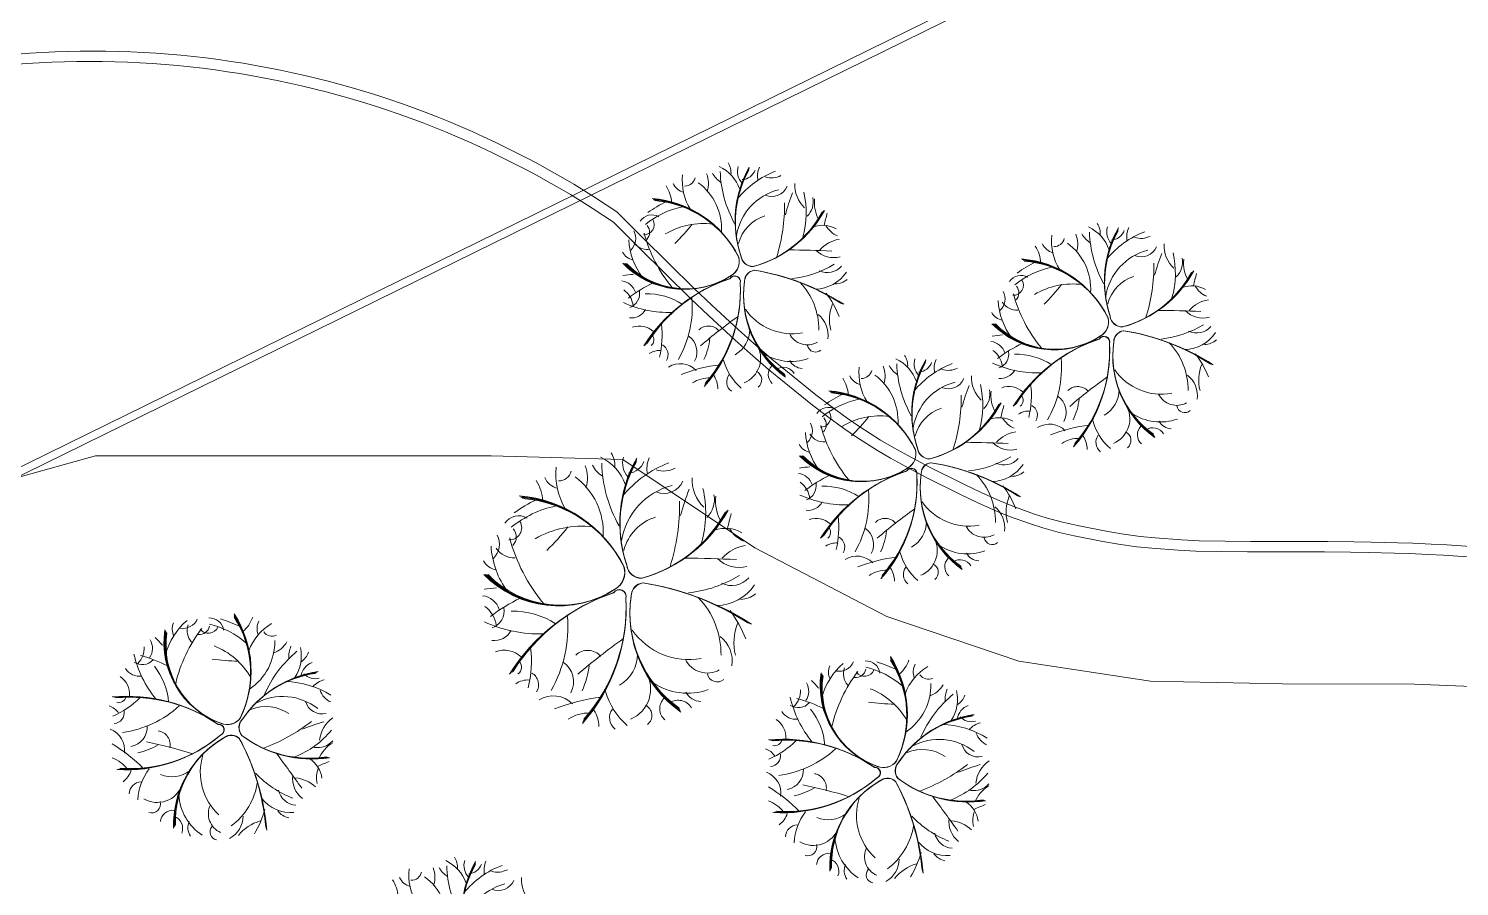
# Model space of a CAD drawing. Header units: metres. Extents: x -1097 to 1588, y -673 to 884.
# Drawn here: x 1085 to 1150, y 623.7 to 662.7 of the extents above; entities that cross this region are included whole.
import ezdxf

# ---------------------------------------------------------------- set-up
doc = ezdxf.new("R2010")
doc.units = ezdxf.units.M
for name, color, linetype, lineweight, plot in [('CRECIDA_Q100', 5, 'Continuous', 0, False), ('TERRENO', 188, 'Continuous', 0, False), ('VEGETACION', 85, 'Continuous', 0, False), ('VISTA LEJOS', 7, 'Continuous', 0, False)]:
    doc.layers.add(name, color=color, linetype=linetype, lineweight=lineweight, plot=plot)

msp = doc.modelspace()

# ---------------------------------------------------------------- linework, layer by layer
at = {"layer": 'CRECIDA_Q100'}
msp.add_lwpolyline([(1082, 641.633), (1088, 643.3), (1094, 643.3), (1100, 643.3), (1106, 643.3), (1112, 643.138), (1118, 639.121), (1124, 635.989), (1130, 633.958), (1136, 633.054), (1142, 632.936), (1148, 632.908), (1154, 632.669), (1160, 632.105), (1166, 631.151), (1172, 629.926), (1178, 629.926), (1184, 629.926), (1190, 629.926), (1196, 630.167), (1202, 631.122), (1208, 632.077), (1214, 633.273)], dxfattribs=at)
at = {"layer": 'TERRENO'}
msp.add_lwpolyline([(1076.309, 659.696, -0.220066), (1111.575, 653.936), (1112.741, 652.77), (1113.912, 651.608), (1115.093, 650.456), (1115.89, 649.698), (1117.099, 648.575), (1117.781, 647.96), (1118.616, 647.24), (1119.327, 646.655), (1120.623, 645.618), (1121.304, 645.09), (1122.053, 644.542), (1122.62, 644.158), (1123.57, 643.554), (1124.165, 643.198), (1125, 642.738), (1125.797, 642.325), (1127.352, 641.547), (1128.149, 641.163), (1128.984, 640.789), (1129.58, 640.549), (1130.53, 640.203), (1131.096, 640.021), (1131.845, 639.819), (1132.527, 639.666), (1133.823, 639.406), (1134.533, 639.282), (1135.369, 639.166), (1136.05, 639.099), (1137.26, 639.013), (1138.057, 638.974), (1139.237, 638.946), (1140.409, 638.936), (1142.741, 638.936), (1143.913, 638.933), (1145.094, 638.923), (1145.89, 638.91), (1147.1, 638.882), (1147.782, 638.859), (1148.617, 638.821), (1149.327, 638.779), (1150.623, 638.693)], format="xyb", dxfattribs=at)
at = {"layer": 'VEGETACION'}
for centre, radius, start, end in [((1117.176, 655.821), 2.478, 173.7036, -148.3047), ((1114.749, 655.7), 1.142, -18.71327, 22.75469), ((1117.061, 656.691), 1.118, -152.03002, -122.6218), ((1115.619, 654.841), 1.798, 19.37992, 65.0277), ((1121.59, 656.41), 5.171, -178.1326, -150.76857), ((1116.056, 656.167), 0.859, -4.3751, 32.8068), ((1122.081, 654.006), 4.98, 150.73311, -161.41674), ((1122.035, 653.984), 4.93, 150.73311, -161.41674), ((1121.989, 653.961), 4.88, 150.73311, -161.41674), ((1121.943, 653.939), 4.83, 150.73311, -161.41674), ((1120.407, 652.397), 4.128, 110.7626, 140.84876), ((1117.978, 656.246), 0.769, 162.63409, -136.29004), ((1117.378, 656.54), 0.669, -85.90734, -20.27661), ((1119.116, 656.035), 0.996, 155.92672, -168.10886), ((1118.752, 656.881), 0.932, -107.81362, -62.31121), ((1112.669, 654.744), 1.544, 3.18972, 33.36372), ((1114.92, 655.977), 0.693, -156.82162, -102.78815), ((1114.811, 656.059), 0.479, -91.56728, -13.25791), ((1113.891, 653.645), 2.589, -3.53939, 53.77897), ((1119.706, 652.914), 2.577, 104.3022, 170.90645), ((1118.768, 655.87), 0.762, -113.01602, -23.05877), ((1121.216, 655.618), 1.399, 176.66021, -133.08715), ((1116.331, 649.987), 5.429, 115.83998, 126.04734), ((1112.925, 650.192), 4.844, 26.48796, 85.26143), ((1112.971, 650.208), 4.795, 26.48796, 85.26143), ((1113.016, 650.224), 4.747, 26.48796, 85.26143), ((1113.062, 650.239), 4.698, 26.48796, 85.26143), ((1111.516, 654.712), 7.836, -17.46106, 0.7999), ((1130.859, 651.084), 11.909, 159.4444, 164.44798), ((1116.099, 654.38), 4.231, -15.51345, 12.5466), ((1119.722, 654.88), 0.937, -45.97043, 10.82679), ((1122.22, 654.815), 1.516, 172.95216, -149.54206), ((1113.31, 653.627), 0.64, 60.48956, 145.85419), ((1115.505, 650.792), 3.928, 101.82288, 129.17644), ((1119, 652.5), 1.809, 107.81898, 165.05072), ((1116.57, 656.859), 5.122, -74.6311, -28.75793), ((1116.561, 656.911), 5.175, -74.6311, -28.75793), ((1116.551, 656.964), 5.228, -74.6311, -28.75793), ((1116.542, 657.016), 5.281, -74.6311, -28.75793), ((1129.871, 651.926), 8.915, 164.22987, 167.915), ((1111.856, 653.199), 0.725, -47.07267, 28.04072), ((1112.963, 653.818), 0.453, -93.33701, 31.2781), ((1112.748, 653.475), 0.464, -44.35928, 41.39243), ((1115.657, 650.496), 3.382, 82.68248, 120.78713), ((1107.785, 659.628), 9.361, -45.38062, -38.1227), ((1121.077, 652.545), 1.25, 60.47929, 109.63062), ((1122.172, 654.312), 1.079, -151.08004, -112.5106), ((1132.417, 652.089), 1.798, 19.37992, 65.0277), ((1138.387, 653.658), 5.171, -178.1326, -150.76857), ((1132.853, 653.415), 0.859, -4.3751, 32.8068), ((1138.879, 651.254), 4.98, 150.73311, -161.41674), ((1138.832, 651.232), 4.93, 150.73311, -161.41674), ((1138.786, 651.209), 4.88, 150.73311, -161.41674), ((1138.74, 651.187), 4.83, 150.73311, -161.41674), ((1137.204, 649.645), 4.128, 110.7626, 140.84876), ((1134.775, 653.494), 0.769, 162.63409, -136.29004), ((1134.175, 653.788), 0.669, -85.90734, -20.27661), ((1135.914, 653.283), 0.996, 155.92672, -168.10886), ((1115.434, 653.318), 3.177, -176.55209, -143.32478), ((1113.114, 653.465), 0.776, -147.62855, -86.12687), ((1119.238, 655.108), 6.494, -165.07502, -140.40397), ((1122.053, 651.697), 1.474, 98.74651, 138.35503), ((1129.466, 651.992), 1.544, 3.18972, 33.36372), ((1131.717, 653.225), 0.693, -156.82162, -102.78815), ((1133.974, 653.069), 2.478, 173.7036, -148.3047), ((1131.609, 653.307), 0.479, -91.56728, -13.25791), ((1130.688, 650.894), 2.589, -3.53939, 53.77897), ((1131.546, 652.948), 1.142, -18.71327, 22.75469), ((1133.859, 653.939), 1.118, -152.03002, -122.6218), ((1135.55, 654.129), 0.932, -107.81362, -62.31121), ((1135.566, 653.118), 0.762, -113.01602, -23.05877), ((1138.013, 652.866), 1.399, 176.66021, -133.08715), ((1112.595, 652.92), 0.707, -150.91313, -100.79183), ((1116.538, 652.152), 0.75, -59.63164, 15.52669), ((1116.548, 652.148), 0.742, -59.63164, 15.52669), ((1116.557, 652.144), 0.735, -59.63164, 15.52669), ((1116.566, 652.14), 0.727, -59.63164, 15.52669), ((1117.92, 652.487), 0.563, -173.07958, -87.77066), ((1117.915, 652.48), 0.557, -173.07958, -87.77066), ((1117.911, 652.472), 0.551, -173.07958, -87.77066), ((1117.906, 652.465), 0.546, -173.07958, -87.77066), ((1119.159, 601.782), 50.894, 87.37064, 89.56824), ((1121.59, 653.46), 1.136, -135.59869, -75.04524), ((1129.723, 647.44), 4.844, 26.48796, 85.26143), ((1129.768, 647.456), 4.795, 26.48796, 85.26143), ((1129.814, 647.472), 4.747, 26.48796, 85.26143), ((1129.859, 647.487), 4.698, 26.48796, 85.26143), ((1136.504, 650.162), 2.577, 104.3022, 170.90645), ((1147.656, 648.332), 11.909, 159.4444, 164.44798), ((1132.896, 651.628), 4.231, -15.51345, 12.5466), ((1136.519, 652.128), 0.937, -45.97043, 10.82679), ((1139.017, 652.063), 1.516, 172.95216, -149.54206), ((1114.795, 654.787), 3.908, -135.89857, -57.11055), ((1112.797, 646.567), 5.002, 93.74707, 99.17852), ((1114.822, 654.757), 3.869, -135.89857, -57.11055), ((1114.849, 654.726), 3.83, -135.89857, -57.11055), ((1114.875, 654.696), 3.791, -135.89857, -57.11055), ((1117.093, 651.245), 0.249, -16.30228, 147.70988), ((1118.039, 651.24), 0.513, 97.65772, 178.47229), ((1118.045, 651.234), 0.518, 97.65772, 178.47229), ((1118.051, 651.229), 0.523, 97.65772, 178.47229), ((1118.057, 651.224), 0.529, 97.65772, 178.47229), ((1116.337, 641.541), 10.337, 57.36511, 80.90644), ((1116.325, 641.435), 10.444, 57.36511, 80.90644), ((1116.314, 641.33), 10.55, 57.36511, 80.90644), ((1116.302, 641.225), 10.657, 57.36511, 80.90644), ((1119.174, 656.03), 4.686, -83.77089, -58.78549), ((1120.72, 652.622), 1.729, -88.75849, -33.48916), ((1121.298, 652.51), 0.864, -115.4216, -41.36819), ((1130.107, 650.875), 0.64, 60.48956, 145.85419), ((1132.302, 648.04), 3.928, 101.82288, 129.17644), ((1133.128, 647.235), 5.429, 115.83998, 126.04734), ((1133.367, 654.107), 5.122, -74.6311, -28.75793), ((1133.358, 654.16), 5.175, -74.6311, -28.75793), ((1133.349, 654.212), 5.228, -74.6311, -28.75793), ((1133.339, 654.265), 5.281, -74.6311, -28.75793), ((1128.313, 651.96), 7.836, -17.46106, 0.7999), ((1146.669, 649.174), 8.915, 164.22987, 167.915), ((1111.845, 650.499), 0.769, 18.89409, 82.66036), ((1111.435, 650.011), 1.034, 8.04425, 54.73826), ((1115.977, 645.686), 6.075, 115.36749, 127.91335), ((1119.16, 644.397), 7.338, 108.22782, 147.74131), ((1119.143, 644.47), 7.265, 108.22782, 147.74131), ((1119.126, 644.544), 7.191, 108.22782, 147.74131), ((1119.109, 644.618), 7.118, 108.22782, 147.74131), ((1110.77, 650.802), 6.568, -41.36733, 3.0982), ((1110.837, 650.812), 6.503, -41.36733, 3.0982), ((1110.904, 650.821), 6.437, -41.36733, 3.0982), ((1110.971, 650.831), 6.371, -41.36733, 3.0982), ((1117.082, 651.229), 0.257, -16.30228, 147.70988), ((1117.086, 651.235), 0.255, -16.30228, 147.70988), ((1117.089, 651.24), 0.252, -16.30228, 147.70988), ((1121.898, 650.632), 4.415, 171.91302, -125.47822), ((1121.944, 650.621), 4.461, 171.91302, -125.47822), ((1121.989, 650.609), 4.506, 171.91302, -125.47822), ((1122.035, 650.597), 4.552, 171.91302, -125.47822), ((1117.831, 649.069), 3.076, -0.73013, 43.8737), ((1121.628, 652.018), 0.893, -88.41127, -50.01718), ((1129.76, 651.066), 0.453, -93.33701, 31.2781), ((1129.545, 650.723), 0.464, -44.35928, 41.39243), ((1132.455, 647.744), 3.382, 82.68248, 120.78713), ((1124.582, 656.876), 9.361, -45.38062, -38.1227), ((1135.797, 649.748), 1.809, 107.81898, 165.05072), ((1137.875, 649.793), 1.25, 60.47929, 109.63062), ((1138.97, 651.56), 1.079, -151.08004, -112.5106), ((1114.084, 654.809), 4.982, -114.52649, -88.3348), ((1112.073, 650.698), 0.683, -69.96954, 9.60955), ((1113.088, 647.719), 2.961, 56.83519, 91.41252), ((1110.303, 650.089), 4.849, -29.57381, 4.63339), ((1117.266, 647.782), 4.936, 22.17273, 36.25265), ((1123.332, 649.498), 1.939, 158.23174, -165.94746), ((1132.232, 650.567), 3.177, -176.55209, -143.32478), ((1128.653, 650.447), 0.725, -47.07267, 28.04072), ((1129.911, 650.714), 0.776, -147.62855, -86.12687), ((1136.035, 652.356), 6.494, -165.07502, -140.40397), ((1138.851, 648.945), 1.474, 98.74651, 138.35503), ((1112.381, 650.305), 0.727, -96.79827, -28.28529), ((1130.919, 630.401), 23.615, 125.39643, 130.68296), ((1119.706, 651.461), 2.603, -145.13952, -79.90939), ((1120.153, 648.804), 1.176, -8.55486, 52.12792), ((1129.392, 650.168), 0.707, -150.91313, -100.79183), ((1133.336, 649.4), 0.75, -59.63164, 15.52669), ((1133.345, 649.396), 0.742, -59.63164, 15.52669), ((1133.354, 649.392), 0.735, -59.63164, 15.52669), ((1133.363, 649.388), 0.727, -59.63164, 15.52669), ((1134.717, 649.735), 0.563, -173.07958, -87.77066), ((1134.712, 649.728), 0.557, -173.07958, -87.77066), ((1134.708, 649.72), 0.551, -173.07958, -87.77066), ((1134.703, 649.713), 0.546, -173.07958, -87.77066), ((1135.957, 599.03), 50.894, 87.37064, 89.56824), ((1138.387, 650.708), 1.136, -135.59869, -75.04524), ((1112.752, 648.263), 0.949, 47.66431, 109.67674), ((1109.846, 648.776), 3.935, -14.40926, 7.68701), ((1115.889, 648.565), 0.645, 40.13622, 133.63443), ((1116.405, 649.078), 1.364, -59.56021, -0.29488), ((1131.592, 652.035), 3.908, -135.89857, -57.11055), ((1131.619, 652.005), 3.869, -135.89857, -57.11055), ((1131.646, 651.975), 3.83, -135.89857, -57.11055), ((1131.673, 651.944), 3.791, -135.89857, -57.11055), ((1134.836, 648.488), 0.513, 97.65772, 178.47229), ((1134.842, 648.483), 0.518, 97.65772, 178.47229), ((1134.848, 648.477), 0.523, 97.65772, 178.47229), ((1134.854, 648.472), 0.529, 97.65772, 178.47229), ((1133.134, 638.789), 10.337, 57.36511, 80.90644), ((1133.123, 638.683), 10.444, 57.36511, 80.90644), ((1133.111, 638.578), 10.55, 57.36511, 80.90644), ((1133.099, 638.473), 10.657, 57.36511, 80.90644), ((1135.971, 653.278), 4.686, -83.77089, -58.78549), ((1137.517, 649.871), 1.729, -88.75849, -33.48916), ((1138.095, 649.758), 0.864, -115.4216, -41.36819), ((1113.086, 648.58), 0.323, -53.97883, 45.24656), ((1113.548, 647.914), 0.504, -32.20893, 60.64064), ((1114.48, 648.032), 0.883, -28.0192, 56.4509), ((1112.851, 649.012), 3.124, -25.03593, -6.74346), ((1117.049, 647.746), 1.211, -67.76377, 32.35032), ((1120.394, 649.275), 0.921, -153.69784, -60.84301), ((1120.764, 648.401), 0.376, -168.86426, -49.80253), ((1128.642, 647.747), 0.769, 18.89409, 82.66036), ((1129.594, 643.815), 5.002, 93.74707, 99.17852), ((1132.774, 642.934), 6.075, 115.36749, 127.91335), ((1135.957, 641.645), 7.338, 108.22782, 147.74131), ((1135.94, 641.719), 7.265, 108.22782, 147.74131), ((1135.923, 641.792), 7.191, 108.22782, 147.74131), ((1135.906, 641.866), 7.118, 108.22782, 147.74131), ((1127.567, 648.05), 6.568, -41.36733, 3.0982), ((1127.634, 648.06), 6.503, -41.36733, 3.0982), ((1127.701, 648.069), 6.437, -41.36733, 3.0982), ((1127.768, 648.079), 6.371, -41.36733, 3.0982), ((1133.879, 648.477), 0.257, -16.30228, 147.70988), ((1133.883, 648.483), 0.255, -16.30228, 147.70988), ((1133.887, 648.488), 0.252, -16.30228, 147.70988), ((1133.891, 648.493), 0.249, -16.30228, 147.70988), ((1138.695, 647.88), 4.415, 171.91302, -125.47822), ((1138.741, 647.869), 4.461, 171.91302, -125.47822), ((1138.787, 647.857), 4.506, 171.91302, -125.47822), ((1138.832, 647.845), 4.552, 171.91302, -125.47822), ((1134.628, 646.317), 3.076, -0.73013, 43.8737), ((1138.426, 649.266), 0.893, -88.41127, -50.01718), ((1113.654, 647.272), 0.824, 85.75241, 124.07988), ((1119.117, 648.378), 2.646, -164.20761, -131.08209), ((1119.649, 649.96), 2.362, -123.83206, -70.74145), ((1120.18, 647.96), 0.676, -151.58373, -92.97242), ((1123.655, 646.086), 1.798, 19.37992, 65.0277), ((1124.091, 647.412), 0.859, -4.3751, 32.8068), ((1130.116, 645.251), 4.98, 150.73311, -161.41674), ((1130.07, 645.229), 4.93, 150.73311, -161.41674), ((1130.024, 645.206), 4.88, 150.73311, -161.41674), ((1126.013, 647.491), 0.769, 162.63409, -136.29004), ((1127.152, 647.28), 0.996, 155.92672, -168.10886), ((1128.232, 647.259), 1.034, 8.04425, 54.73826), ((1128.87, 647.946), 0.683, -69.96954, 9.60955), ((1129.886, 644.967), 2.961, 56.83519, 91.41252), ((1127.1, 647.337), 4.849, -29.57381, 4.63339), ((1134.063, 645.03), 4.936, 22.17273, 36.25265), ((1114.601, 646.487), 1.01, 44.38432, 121.98981), ((1117.216, 640.561), 6.938, 96.61603, 111.70482), ((1115.235, 646.354), 1.079, -0.16462, 33.77667), ((1117.263, 646.674), 0.546, 143.27716, -127.66104), ((1117.887, 646.763), 0.424, -52.56574, 65.23488), ((1119.162, 647.014), 0.557, 135.53373, -131.49231), ((1119.298, 646.758), 0.575, 30.68693, 123.35956), ((1122.955, 647.222), 0.693, -156.82162, -102.78815), ((1125.211, 647.066), 2.478, 173.7036, -148.3047), ((1122.847, 647.304), 0.479, -91.56728, -13.25791), ((1121.926, 644.89), 2.589, -3.53939, 53.77897), ((1122.784, 646.945), 1.142, -18.71327, 22.75469), ((1125.097, 647.936), 1.118, -152.03002, -122.6218), ((1129.625, 647.655), 5.171, -178.1326, -150.76857), ((1129.978, 645.184), 4.83, 150.73311, -161.41674), ((1128.442, 643.642), 4.128, 110.7626, 140.84876), ((1125.413, 647.785), 0.669, -85.90734, -20.27661), ((1126.787, 648.126), 0.932, -107.81362, -62.31121), ((1129.251, 646.863), 1.399, 176.66021, -133.08715), ((1130.882, 652.057), 4.982, -114.52649, -88.3348), ((1129.178, 647.553), 0.727, -96.79827, -28.28529), ((1136.503, 648.709), 2.603, -145.13952, -79.90939), ((1136.951, 646.052), 1.176, -8.55486, 52.12792), ((1140.129, 646.746), 1.939, 158.23174, -165.94746), ((1115.945, 645.421), 1.434, 88.55271, 123.21343), ((1120.704, 645.989), 1.544, 3.18972, 33.36372), ((1127.742, 644.159), 2.577, 104.3022, 170.90645), ((1126.804, 647.115), 0.762, -113.01602, -23.05877), ((1138.894, 642.328), 11.909, 159.4444, 164.44798), ((1124.134, 645.625), 4.231, -15.51345, 12.5466), ((1127.757, 646.125), 0.937, -45.97043, 10.82679), ((1129.549, 645.511), 0.949, 47.66431, 109.67674), ((1126.644, 646.024), 3.935, -14.40926, 7.68701), ((1132.687, 645.813), 0.645, 40.13622, 133.63443), ((1147.716, 627.649), 23.615, 125.39643, 130.68296), ((1133.202, 646.326), 1.364, -59.56021, -0.29488), ((1123.54, 642.037), 3.928, 101.82288, 129.17644), ((1124.366, 641.232), 5.429, 115.83998, 126.04734), ((1120.961, 641.437), 4.844, 26.48796, 85.26143), ((1121.006, 641.453), 4.795, 26.48796, 85.26143), ((1121.051, 641.469), 4.747, 26.48796, 85.26143), ((1121.097, 641.484), 4.698, 26.48796, 85.26143), ((1124.605, 648.104), 5.122, -74.6311, -28.75793), ((1124.596, 648.156), 5.175, -74.6311, -28.75793), ((1124.586, 648.209), 5.228, -74.6311, -28.75793), ((1124.577, 648.261), 5.281, -74.6311, -28.75793), ((1119.551, 645.957), 7.836, -17.46106, 0.7999), ((1130.255, 646.06), 1.516, 172.95216, -149.54206), ((1129.883, 645.828), 0.323, -53.97883, 45.24656), ((1131.277, 645.28), 0.883, -28.0192, 56.4509), ((1129.648, 646.26), 3.124, -25.03593, -6.74346), ((1133.847, 644.994), 1.211, -67.76377, 32.35032), ((1137.191, 646.523), 0.921, -153.69784, -60.84301), ((1121.345, 644.872), 0.64, 60.48956, 145.85419), ((1120.998, 645.063), 0.453, -93.33701, 31.2781), ((1120.783, 644.72), 0.464, -44.35928, 41.39243), ((1123.693, 641.741), 3.382, 82.68248, 120.78713), ((1115.82, 650.873), 9.361, -45.38062, -38.1227), ((1127.035, 643.745), 1.809, 107.81898, 165.05072), ((1129.113, 643.79), 1.25, 60.47929, 109.63062), ((1137.906, 643.171), 8.915, 164.22987, 167.915), ((1130.207, 645.556), 1.079, -151.08004, -112.5106), ((1130.451, 644.52), 0.824, 85.75241, 124.07988), ((1130.346, 645.162), 0.504, -32.20893, 60.64064), ((1136.446, 647.208), 2.362, -123.83206, -70.74145), ((1137.561, 645.649), 0.376, -168.86426, -49.80253), ((1123.469, 644.563), 3.177, -176.55209, -143.32478), ((1119.891, 644.444), 0.725, -47.07267, 28.04072), ((1127.273, 646.353), 6.494, -165.07502, -140.40397), ((1130.088, 642.942), 1.474, 98.74651, 138.35503), ((1131.398, 643.736), 1.01, 44.38432, 121.98981), ((1134.013, 637.81), 6.938, 96.61603, 111.70482), ((1135.914, 645.626), 2.646, -164.20761, -131.08209), ((1134.685, 644.011), 0.424, -52.56574, 65.23488), ((1135.959, 644.262), 0.557, 135.53373, -131.49231), ((1136.095, 644.006), 0.575, 30.68693, 123.35956), ((1136.977, 645.208), 0.676, -151.58373, -92.97242), ((1120.63, 644.165), 0.707, -150.91313, -100.79183), ((1121.149, 644.71), 0.776, -147.62855, -86.12687), ((1127.194, 593.027), 50.894, 87.37064, 89.56824), ((1129.625, 644.705), 1.136, -135.59869, -75.04524), ((1132.742, 642.669), 1.434, 88.55271, 123.21343), ((1132.032, 643.603), 1.079, -0.16462, 33.77667), ((1134.06, 643.922), 0.546, 143.27716, -127.66104), ((1110.06, 641.27), 2.176, 19.37992, 65.0277), ((1110.589, 642.875), 1.04, -4.3751, 32.8068), ((1117.881, 640.259), 6.027, 150.73311, -161.41674), ((1117.825, 640.232), 5.967, 150.73311, -161.41674), ((1117.769, 640.205), 5.906, 150.73311, -161.41674), ((1117.713, 640.178), 5.846, 150.73311, -161.41674), ((1112.914, 642.97), 0.93, 162.63409, -136.29004), ((1112.189, 643.326), 0.81, -85.90734, -20.27661), ((1114.292, 642.715), 1.206, 155.92672, -168.10886), ((1122.83, 646.032), 3.908, -135.89857, -57.11055), ((1122.857, 646.002), 3.869, -135.89857, -57.11055), ((1122.884, 645.971), 3.83, -135.89857, -57.11055), ((1122.91, 645.941), 3.791, -135.89857, -57.11055), ((1124.574, 643.397), 0.75, -59.63164, 15.52669), ((1124.583, 643.393), 0.742, -59.63164, 15.52669), ((1124.592, 643.389), 0.735, -59.63164, 15.52669), ((1124.601, 643.385), 0.727, -59.63164, 15.52669), ((1125.955, 643.732), 0.563, -173.07958, -87.77066), ((1125.95, 643.725), 0.557, -173.07958, -87.77066), ((1125.946, 643.717), 0.551, -173.07958, -87.77066), ((1125.941, 643.71), 0.546, -173.07958, -87.77066), ((1127.209, 647.274), 4.686, -83.77089, -58.78549), ((1129.333, 643.755), 0.864, -115.4216, -41.36819), ((1111.944, 642.455), 3, 173.7036, -148.3047), ((1109.082, 642.744), 0.58, -91.56728, -13.25791), ((1109.006, 642.309), 1.382, -18.71327, 22.75469), ((1111.805, 643.509), 1.353, -152.03002, -122.6218), ((1117.286, 643.169), 6.258, -178.1326, -150.76857), ((1115.854, 638.312), 4.996, 110.7626, 140.84876), ((1113.852, 643.739), 1.128, -107.81362, -62.31121), ((1119.88, 641.744), 0.769, 18.89409, 82.66036), ((1120.832, 637.812), 5.002, 93.74707, 99.17852), ((1124.012, 636.931), 6.075, 115.36749, 127.91335), ((1127.195, 635.642), 7.338, 108.22782, 147.74131), ((1127.178, 635.715), 7.265, 108.22782, 147.74131), ((1127.161, 635.789), 7.191, 108.22782, 147.74131), ((1127.144, 635.863), 7.118, 108.22782, 147.74131), ((1118.805, 642.047), 6.568, -41.36733, 3.0982), ((1118.872, 642.057), 6.503, -41.36733, 3.0982), ((1118.939, 642.066), 6.437, -41.36733, 3.0982), ((1119.006, 642.076), 6.371, -41.36733, 3.0982), ((1125.117, 642.474), 0.257, -16.30228, 147.70988), ((1125.121, 642.48), 0.255, -16.30228, 147.70988), ((1125.125, 642.485), 0.252, -16.30228, 147.70988), ((1125.128, 642.49), 0.249, -16.30228, 147.70988), ((1129.933, 641.877), 4.415, 171.91302, -125.47822), ((1129.979, 641.866), 4.461, 171.91302, -125.47822), ((1130.024, 641.854), 4.506, 171.91302, -125.47822), ((1130.07, 641.842), 4.552, 171.91302, -125.47822), ((1126.074, 642.485), 0.513, 97.65772, 178.47229), ((1126.08, 642.479), 0.518, 97.65772, 178.47229), ((1126.086, 642.474), 0.523, 97.65772, 178.47229), ((1126.092, 642.468), 0.529, 97.65772, 178.47229), ((1124.372, 632.786), 10.337, 57.36511, 80.90644), ((1124.361, 632.68), 10.444, 57.36511, 80.90644), ((1124.349, 632.575), 10.55, 57.36511, 80.90644), ((1124.337, 632.469), 10.657, 57.36511, 80.90644), ((1125.866, 640.313), 3.076, -0.73013, 43.8737), ((1128.755, 643.867), 1.729, -88.75849, -33.48916), ((1129.663, 643.263), 0.893, -88.41127, -50.01718), ((1106.489, 641.152), 1.869, 3.18972, 33.36372), ((1109.214, 642.645), 0.839, -156.82162, -102.78815), ((1107.968, 639.823), 3.133, -3.53939, 53.77897), ((1115.007, 638.937), 3.119, 104.3022, 170.90645), ((1113.871, 642.515), 0.922, -113.01602, -23.05877), ((1128.504, 636.722), 14.413, 159.4444, 164.44798), ((1116.833, 642.21), 1.693, 176.66021, -133.08715), ((1110.641, 640.712), 5.12, -15.51345, 12.5466), ((1119.47, 641.256), 1.034, 8.04425, 54.73826), ((1120.108, 641.943), 0.683, -69.96954, 9.60955), ((1121.124, 638.964), 2.961, 56.83519, 91.41252), ((1125.301, 639.027), 4.936, 22.17273, 36.25265), ((1110.921, 635.395), 6.571, 115.83998, 126.04734), ((1106.8, 635.644), 5.862, 26.48796, 85.26143), ((1106.855, 635.663), 5.803, 26.48796, 85.26143), ((1106.91, 635.682), 5.745, 26.48796, 85.26143), ((1106.965, 635.701), 5.686, 26.48796, 85.26143), ((1105.094, 641.114), 9.484, -17.46106, 0.7999), ((1115.025, 641.317), 1.134, -45.97043, 10.82679), ((1118.048, 641.238), 1.835, 172.95216, -149.54206), ((1122.12, 646.054), 4.982, -114.52649, -88.3348), ((1120.416, 641.55), 0.727, -96.79827, -28.28529), ((1118.338, 641.334), 4.849, -29.57381, 4.63339), ((1127.741, 642.706), 2.603, -145.13952, -79.90939), ((1131.367, 640.743), 1.939, 158.23174, -165.94746), ((1107.265, 639.8), 0.775, 60.48956, 145.85419), ((1109.921, 636.369), 4.754, 101.82288, 129.17644), ((1114.151, 638.437), 2.189, 107.81898, 165.05072), ((1111.21, 643.712), 6.199, -74.6311, -28.75793), ((1111.199, 643.776), 6.263, -74.6311, -28.75793), ((1111.188, 643.839), 6.327, -74.6311, -28.75793), ((1111.177, 643.903), 6.391, -74.6311, -28.75793), ((1127.309, 637.742), 10.79, 164.22987, 167.915), ((1120.787, 639.508), 0.949, 47.66431, 109.67674), ((1117.882, 640.021), 3.935, -14.40926, 7.68701), ((1123.924, 639.81), 0.645, 40.13622, 133.63443), ((1138.954, 621.646), 23.615, 125.39643, 130.68296), ((1128.189, 640.049), 1.176, -8.55486, 52.12792), ((1106.845, 640.032), 0.548, -93.33701, 31.2781), ((1106.585, 639.617), 0.561, -44.35928, 41.39243), ((1110.106, 636.011), 4.093, 82.68248, 120.78713), ((1100.578, 647.063), 11.329, -45.38062, -38.1227), ((1116.666, 638.491), 1.513, 60.47929, 109.63062), ((1117.991, 640.629), 1.306, -151.08004, -112.5106), ((1121.121, 639.825), 0.323, -53.97883, 45.24656), ((1122.515, 639.277), 0.883, -28.0192, 56.4509), ((1120.886, 640.257), 3.124, -25.03593, -6.74346), ((1124.44, 640.323), 1.364, -59.56021, -0.29488), ((1128.429, 640.52), 0.921, -153.69784, -60.84301), ((1109.836, 639.427), 3.845, -176.55209, -143.32478), ((1105.506, 639.283), 0.878, -47.07267, 28.04072), ((1114.439, 641.593), 7.859, -165.07502, -140.40397), ((1117.847, 637.465), 1.784, 98.74651, 138.35503), ((1121.689, 638.517), 0.824, 85.75241, 124.07988), ((1121.584, 639.159), 0.504, -32.20893, 60.64064), ((1125.084, 638.991), 1.211, -67.76377, 32.35032), ((1127.684, 641.205), 2.362, -123.83206, -70.74145), ((1128.799, 639.646), 0.376, -168.86426, -49.80253), ((1106.399, 638.945), 0.855, -150.91313, -100.79183), ((1107.028, 639.605), 0.939, -147.62855, -86.12687), ((1114.344, 577.055), 61.595, 87.37064, 89.56824), ((1117.286, 639.598), 1.374, -135.59869, -75.04524), ((1122.636, 637.732), 1.01, 44.38432, 121.98981), ((1125.251, 631.806), 6.938, 96.61603, 111.70482), ((1127.152, 639.623), 2.646, -164.20761, -131.08209), ((1127.197, 638.259), 0.557, 135.53373, -131.49231), ((1127.333, 638.003), 0.575, 30.68693, 123.35956), ((1128.215, 639.205), 0.676, -151.58373, -92.97242), ((1109.063, 641.204), 4.73, -135.89857, -57.11055), ((1109.095, 641.168), 4.683, -135.89857, -57.11055), ((1109.127, 641.131), 4.635, -135.89857, -57.11055), ((1109.16, 641.095), 4.588, -135.89857, -57.11055), ((1111.172, 638.015), 0.907, -59.63164, 15.52669), ((1111.184, 638.01), 0.898, -59.63164, 15.52669), ((1111.195, 638.006), 0.889, -59.63164, 15.52669), ((1111.206, 638.001), 0.88, -59.63164, 15.52669), ((1112.844, 638.421), 0.681, -173.07958, -87.77066), ((1112.839, 638.412), 0.674, -173.07958, -87.77066), ((1112.833, 638.403), 0.667, -173.07958, -87.77066), ((1112.828, 638.394), 0.66, -173.07958, -87.77066), ((1114.362, 642.708), 5.671, -83.77089, -58.78549), ((1123.98, 636.666), 1.434, 88.55271, 123.21343), ((1123.27, 637.599), 1.079, -0.16462, 33.77667), ((1125.298, 637.918), 0.546, 143.27716, -127.66104), ((1125.922, 638.008), 0.424, -52.56574, 65.23488), ((1106.644, 631.256), 6.054, 93.74707, 99.17852), ((1111.83, 636.899), 0.311, -16.30228, 147.70988), ((1111.835, 636.905), 0.308, -16.30228, 147.70988), ((1111.839, 636.912), 0.305, -16.30228, 147.70988), ((1111.844, 636.918), 0.302, -16.30228, 147.70988), ((1112.989, 636.911), 0.621, 97.65772, 178.47229), ((1112.996, 636.905), 0.627, 97.65772, 178.47229), ((1113.003, 636.898), 0.634, 97.65772, 178.47229), ((1113.01, 636.892), 0.64, 97.65772, 178.47229), ((1110.929, 625.173), 12.511, 57.36511, 80.90644), ((1110.915, 625.046), 12.64, 57.36511, 80.90644), ((1110.901, 624.918), 12.769, 57.36511, 80.90644), ((1110.886, 624.79), 12.898, 57.36511, 80.90644), ((1116.233, 638.585), 2.092, -88.75849, -33.48916), ((1116.933, 638.449), 1.045, -115.4216, -41.36819), ((1105.492, 636.015), 0.931, 18.89409, 82.66036), ((1110.493, 630.19), 7.353, 115.36749, 127.91335), ((1114.345, 628.63), 8.881, 108.22782, 147.74131), ((1114.324, 628.719), 8.792, 108.22782, 147.74131), ((1114.304, 628.808), 8.703, 108.22782, 147.74131), ((1114.283, 628.897), 8.615, 108.22782, 147.74131), ((1104.191, 636.382), 7.95, -41.36733, 3.0982), ((1104.272, 636.393), 7.87, -41.36733, 3.0982), ((1104.353, 636.405), 7.791, -41.36733, 3.0982), ((1104.434, 636.417), 7.711, -41.36733, 3.0982), ((1117.659, 636.176), 5.344, 171.91302, -125.47822), ((1117.714, 636.162), 5.399, 171.91302, -125.47822), ((1117.769, 636.148), 5.454, 171.91302, -125.47822), ((1117.825, 636.134), 5.509, 171.91302, -125.47822), ((1112.737, 634.284), 3.722, -0.73013, 43.8737), ((1117.332, 637.854), 1.081, -88.41127, -50.01718), ((1091.977, 636.18), 0.725, -99.58321, -24.46981), ((1093.2, 635.287), 0.64, 7.97902, 93.34365), ((1092.151, 630.674), 5.429, 63.32945, 73.5368), ((1090.362, 633.422), 4.698, -26.02258, 32.7509), ((1090.281, 633.475), 4.795, -26.02258, 32.7509), ((1090.322, 633.448), 4.747, -26.02258, 32.7509), ((1090.241, 633.501), 4.844, -26.02258, 32.7509), ((1093.697, 636.475), 1.544, -49.32082, -19.14681), ((1104.995, 635.424), 1.251, 8.04425, 54.73826), ((1105.768, 636.256), 0.827, -69.96954, 9.60955), ((1106.997, 632.651), 3.584, 56.83519, 91.41252), ((1103.626, 635.519), 5.869, -29.57381, 4.63339), ((1112.053, 632.727), 5.974, 22.17273, 36.25265), ((1095.025, 634.814), 3.908, 171.59089, -109.62109), ((1095.017, 634.775), 3.869, 171.59089, -109.62109), ((1095.01, 634.735), 3.83, 171.59089, -109.62109), ((1094.249, 633.413), 3.177, 130.93738, 164.16468), ((1095.002, 634.695), 3.791, 171.59089, -109.62109), ((1092.204, 635.424), 0.707, 156.57633, -153.30237), ((1097.984, 631.485), 6.494, 142.41444, 167.08549), ((1092.953, 635.344), 0.776, 159.86091, -138.63741), ((1092.738, 635.64), 0.464, -96.86982, -11.11811), ((1093.142, 635.678), 0.453, -145.84754, -21.23243), ((1092.287, 631.82), 3.928, 49.31234, 76.6659), ((1097.294, 633.554), 2.478, 121.19306, 159.18477), ((1096.045, 635.44), 0.693, 150.66785, -155.29869), ((1096.045, 635.576), 0.479, -144.07782, -65.76845), ((1108.203, 641.231), 6.03, -114.52649, -88.3348), ((1106.141, 635.78), 0.88, -96.79827, -28.28529), ((1115.006, 637.179), 3.15, -145.13952, -79.90939), ((1119.394, 634.804), 2.347, 158.23174, -165.94746), ((1089.19, 634.574), 1.034, -44.46628, 2.22772), ((1089.827, 634.546), 0.769, -33.61644, 30.14982), ((1087.287, 631.397), 5.002, 41.23654, 46.66799), ((1092.145, 631.518), 3.382, 30.17194, 68.27659), ((1093.569, 634.837), 2.589, -56.04993, 1.26843), ((1095.721, 635.407), 1.142, -71.22381, -29.75584), ((1097.915, 634.175), 1.118, 155.45944, -175.13234), ((1095.57, 634.193), 1.798, -33.13061, 12.51716), ((1128.576, 611.691), 28.581, 125.39643, 130.68296), ((1115.547, 633.963), 1.423, -8.55486, 52.12792), ((1094.61, 635.392), 4.982, -167.03702, -140.84534), ((1090.124, 634.485), 0.683, -122.48007, -42.90099), ((1088.523, 628.337), 6.075, 62.85695, 75.40281), ((1094.6, 643.323), 9.361, -97.89116, -90.63324), ((1100.449, 630.411), 5.171, 129.35687, 156.72089), ((1096.888, 634.654), 0.859, -56.88564, -19.70373), ((1106.59, 633.308), 1.149, 47.66431, 109.67674), ((1106.994, 633.693), 0.39, -53.97883, 45.24656), ((1103.073, 633.93), 4.762, -14.40926, 7.68701), ((1110.387, 633.674), 0.78, 40.13622, 133.63443), ((1111.011, 634.295), 1.651, -59.56021, -0.29488), ((1115.838, 634.533), 1.115, -153.69784, -60.84301), ((1121.827, 634.224), 0.725, -99.58321, -24.46981), ((1123.051, 633.331), 0.64, 7.97902, 93.34365), ((1122.002, 628.719), 5.429, 63.32945, 73.5368), ((1120.172, 631.493), 4.747, -26.02258, 32.7509), ((1120.212, 631.467), 4.698, -26.02258, 32.7509), ((1120.092, 631.546), 4.844, -26.02258, 32.7509), ((1120.132, 631.52), 4.795, -26.02258, 32.7509), ((1123.547, 634.52), 1.544, -49.32082, -19.14681), ((1089.999, 634.002), 0.727, -149.3088, -80.79583), ((1088.378, 631.867), 2.961, 4.32466, 38.90198), ((1098.702, 628.627), 4.83, 98.22258, 146.07272), ((1098.748, 628.604), 4.88, 98.22258, 146.07272), ((1098.794, 628.581), 4.93, 98.22258, 146.07272), ((1098.84, 628.558), 4.98, 98.22258, 146.07272), ((1098.12, 633.177), 0.769, 110.12355, 171.19942), ((1097.988, 633.832), 0.669, -138.41787, -72.78714), ((1107.554, 632.887), 0.61, -32.20893, 60.64064), ((1108.681, 633.029), 1.069, -28.0192, 56.4509), ((1106.71, 634.215), 3.781, -25.03593, -6.74346), ((1111.791, 632.683), 1.466, -67.76377, 32.35032), ((1116.286, 633.476), 0.456, -168.86426, -49.80253), ((1124.876, 632.859), 3.908, 171.59089, -109.62109), ((1124.868, 632.819), 3.869, 171.59089, -109.62109), ((1124.86, 632.78), 3.83, 171.59089, -109.62109), ((1124.099, 631.458), 3.177, 130.93738, 164.16468), ((1124.852, 632.74), 3.791, 171.59089, -109.62109), ((1122.055, 633.469), 0.707, 156.57633, -153.30237), ((1127.834, 629.529), 6.494, 142.41444, 167.08549), ((1122.804, 633.389), 0.776, 159.86091, -138.63741), ((1122.589, 633.685), 0.464, -96.86982, -11.11811), ((1122.992, 633.723), 0.453, -145.84754, -21.23243), ((1122.137, 629.864), 3.928, 49.31234, 76.6659), ((1127.145, 631.599), 2.478, 121.19306, 159.18477), ((1125.896, 633.484), 0.693, 150.66785, -155.29869), ((1125.895, 633.62), 0.479, -144.07782, -65.76845), ((1088.605, 632.465), 0.949, -4.84623, 57.1662), ((1096.544, 628.907), 4.128, 58.25206, 88.33822), ((1098.645, 632.145), 0.996, 103.41619, 139.38061), ((1099.095, 632.949), 0.932, -160.32416, -114.82174), ((1107.681, 632.109), 0.997, 85.75241, 124.07988), ((1114.937, 635.363), 2.858, -123.83206, -70.74145), ((1119.041, 632.619), 1.034, -44.46628, 2.22772), ((1119.678, 632.59), 0.769, -33.61644, 30.14982), ((1117.137, 629.442), 5.002, 41.23654, 46.66799), ((1121.996, 629.563), 3.382, 30.17194, 68.27659), ((1123.419, 632.882), 2.589, -56.04993, 1.26843), ((1125.571, 633.451), 1.142, -71.22381, -29.75584), ((1127.766, 632.219), 1.118, 155.45944, -175.13234), ((1125.42, 632.238), 1.798, -33.13061, 12.51716), ((1089.437, 625.028), 7.338, 55.71729, 95.23077), ((1087.244, 635.083), 3.935, -66.9198, -44.82353), ((1089.485, 625.086), 7.265, 55.71729, 95.23077), ((1089.533, 625.144), 7.191, 55.71729, 95.23077), ((1089.582, 625.202), 7.118, 55.71729, 95.23077), ((1089.06, 632.393), 0.323, -106.48937, -7.26397), ((1096.528, 629.777), 2.577, 51.79167, 118.39591), ((1098.303, 632.321), 0.762, -165.52655, -75.56931), ((1108.828, 631.16), 1.222, 44.38432, 121.98981), ((1111.993, 623.988), 8.396, 96.61603, 111.70482), ((1114.293, 633.448), 3.202, -164.20761, -131.08209), ((1114.347, 631.797), 0.675, 135.53373, -131.49231), ((1114.512, 631.488), 0.696, 30.68693, 123.35956), ((1115.579, 632.942), 0.818, -151.58373, -92.97242), ((1124.461, 633.436), 4.982, -167.03702, -140.84534), ((1119.974, 632.53), 0.683, -122.48007, -42.90099), ((1118.374, 626.382), 6.075, 62.85695, 75.40281), ((1124.45, 641.368), 9.361, -97.89116, -90.63324), ((1130.299, 628.455), 5.171, 129.35687, 156.72089), ((1126.738, 632.698), 0.859, -56.88564, -19.70373), ((1088.367, 631.146), 0.824, 33.24187, 71.56934), ((1088.813, 631.621), 0.504, -84.71947, 8.1301), ((1088.564, 635.52), 4.849, -82.08435, -47.87715), ((1093.995, 631.827), 0.75, -112.14217, -36.98385), ((1093.998, 631.818), 0.742, -112.14217, -36.98385), ((1094, 631.808), 0.735, -112.14217, -36.98385), ((1094.003, 631.798), 0.727, -112.14217, -36.98385), ((1095.076, 630.933), 0.546, 134.40988, -140.2812), ((1095.085, 630.934), 0.551, 134.40988, -140.2812), ((1095.093, 630.934), 0.557, 134.40988, -140.2812), ((1095.102, 630.935), 0.563, 134.40988, -140.2812), ((1095.769, 630.086), 1.809, 55.30844, 112.54018), ((1099.592, 630.225), 1.399, 124.14967, 174.40232), ((1110.454, 629.869), 1.735, 88.55271, 123.21343), ((1109.595, 630.999), 1.306, -0.16462, 33.77667), ((1112.049, 631.385), 0.66, 143.27716, -127.66104), ((1112.805, 631.494), 0.513, -52.56574, 65.23488), ((1119.85, 632.046), 0.727, -149.3088, -80.79583), ((1118.229, 629.912), 2.961, 4.32466, 38.90198), ((1128.553, 626.671), 4.83, 98.22258, 146.07272), ((1128.599, 626.648), 4.88, 98.22258, 146.07272), ((1128.645, 626.625), 4.93, 98.22258, 146.07272), ((1128.69, 626.602), 4.98, 98.22258, 146.07272), ((1127.97, 631.222), 0.769, 110.12355, 171.19942), ((1127.839, 631.876), 0.669, -138.41787, -72.78714), ((1088.322, 629.917), 1.01, -8.12622, 69.47927), ((1089.473, 630.953), 0.883, -80.52974, 3.94037), ((1090.754, 630.159), 0.645, -12.37432, 81.12389), ((1093.594, 630.835), 0.257, -68.81282, 95.19934), ((1093.6, 630.835), 0.255, -68.81282, 95.19934), ((1093.607, 630.835), 0.252, -68.81282, 95.19934), ((1093.614, 630.835), 0.249, -68.81282, 95.19934), ((1092.97, 637.371), 7.836, -69.9716, -51.71064), ((1095.496, 633.532), 4.231, -68.02399, -39.96393), ((1101.863, 619.814), 11.909, 106.93386, 111.93744), ((1118.455, 630.509), 0.949, -4.84623, 57.1662), ((1126.395, 626.952), 4.128, 58.25206, 88.33822), ((1128.496, 630.19), 0.996, 103.41619, 139.38061), ((1128.946, 630.993), 0.932, -160.32416, -114.82174), ((1085.211, 624.235), 6.938, 44.1055, 59.19428), ((1089.413, 635.583), 6.568, -93.87787, -49.41234), ((1089.462, 635.536), 6.503, -93.87787, -49.41234), ((1089.51, 635.489), 6.437, -93.87787, -49.41234), ((1089.558, 635.441), 6.371, -93.87787, -49.41234), ((1089.259, 632.842), 3.124, -77.54647, -59.254), ((1085.489, 607.179), 23.615, 72.88589, 78.17242), ((1096.107, 626.52), 4.552, 119.40248, -177.98876), ((1096.088, 626.563), 4.506, 119.40248, -177.98876), ((1096.07, 626.607), 4.461, 119.40248, -177.98876), ((1096.051, 626.65), 4.415, 119.40248, -177.98876), ((1094.183, 630.057), 0.529, 45.14718, 125.96175), ((1094.183, 630.065), 0.523, 45.14718, 125.96175), ((1094.184, 630.073), 0.518, 45.14718, 125.96175), ((1094.185, 630.081), 0.513, 45.14718, 125.96175), ((1085.453, 625.529), 10.337, 4.85458, 28.3959), ((1085.362, 625.474), 10.444, 4.85458, 28.3959), ((1085.272, 625.419), 10.55, 4.85458, 28.3959), ((1085.181, 625.364), 10.657, 4.85458, 28.3959), ((1097.749, 634.667), 5.122, -127.14164, -81.26847), ((1097.785, 634.706), 5.175, -127.14164, -81.26847), ((1097.821, 634.746), 5.228, -127.14164, -81.26847), ((1097.857, 634.785), 5.281, -127.14164, -81.26847), ((1098.097, 630.962), 0.937, -98.48097, -41.68375), ((1099.566, 628.94), 1.516, 120.44163, 157.9474), ((1119.288, 623.072), 7.338, 55.71729, 95.23077), ((1117.094, 633.127), 3.935, -66.9198, -44.82353), ((1119.336, 623.13), 7.265, 55.71729, 95.23077), ((1119.384, 623.189), 7.191, 55.71729, 95.23077), ((1119.432, 623.247), 7.118, 55.71729, 95.23077), ((1118.911, 630.438), 0.323, -106.48937, -7.26397), ((1126.378, 627.822), 2.577, 51.79167, 118.39591), ((1128.153, 630.365), 0.762, -165.52655, -75.56931), ((1088.293, 628.202), 1.434, 36.04217, 70.70289), ((1095.375, 628.894), 2.603, 162.34994, -132.41992), ((1055.623, 599.092), 50.894, 34.8601, 37.05771), ((1097.07, 628.465), 1.25, 7.96875, 57.12008), ((1101.93, 621.11), 8.915, 111.71933, 115.40446), ((1118.218, 629.191), 0.824, 33.24187, 71.56934), ((1118.663, 629.665), 0.504, -84.71947, 8.1301), ((1118.414, 633.564), 4.849, -82.08435, -47.87715), ((1123.846, 629.872), 0.75, -112.14217, -36.98385), ((1123.848, 629.862), 0.742, -112.14217, -36.98385), ((1123.851, 629.852), 0.735, -112.14217, -36.98385), ((1123.853, 629.843), 0.727, -112.14217, -36.98385), ((1124.927, 628.977), 0.546, 134.40988, -140.2812), ((1124.935, 628.978), 0.551, 134.40988, -140.2812), ((1124.944, 628.979), 0.557, 134.40988, -140.2812), ((1124.952, 628.98), 0.563, 134.40988, -140.2812), ((1125.62, 628.131), 1.809, 55.30844, 112.54018), ((1129.443, 628.27), 1.399, 124.14967, 174.40232), ((1088.602, 629.333), 1.079, -52.67516, -18.73386), ((1092.57, 627.485), 2.646, 143.28185, 176.40738), ((1091.475, 630.063), 1.364, -112.07075, -52.80541), ((1098.676, 632.096), 4.686, -136.28142, -111.29603), ((1098.107, 628.615), 1.136, 171.89077, -127.55578), ((1099.138, 628.671), 1.079, 156.40942, -165.02113), ((1118.172, 627.962), 1.01, -8.12622, 69.47927), ((1119.324, 628.998), 0.883, -80.52974, 3.94037), ((1120.605, 628.204), 0.645, -12.37432, 81.12389), ((1123.444, 628.879), 0.257, -68.81282, 95.19934), ((1123.451, 628.88), 0.255, -68.81282, 95.19934), ((1123.458, 628.88), 0.252, -68.81282, 95.19934), ((1123.464, 628.88), 0.249, -68.81282, 95.19934), ((1122.82, 635.415), 7.836, -69.9716, -51.71064), ((1125.346, 631.577), 4.231, -68.02399, -39.96393), ((1131.714, 617.859), 11.909, 106.93386, 111.93744), ((1090.089, 627.918), 0.546, 90.76662, 179.82842), ((1090.81, 628.74), 1.211, -120.2743, -20.16022), ((1092.336, 628.925), 3.076, -53.24066, -8.63683), ((1097.176, 628.269), 0.864, -167.93214, -93.87872), ((1096.991, 627.175), 1.474, 46.23597, 85.84449), ((1115.062, 622.28), 6.938, 44.1055, 59.19428), ((1119.264, 633.628), 6.568, -93.87787, -49.41234), ((1119.312, 633.58), 6.503, -93.87787, -49.41234), ((1119.361, 633.533), 6.437, -93.87787, -49.41234), ((1119.409, 633.486), 6.371, -93.87787, -49.41234), ((1119.11, 630.886), 3.124, -77.54647, -59.254), ((1115.339, 605.224), 23.615, 72.88589, 78.17242), ((1125.958, 624.564), 4.552, 119.40248, -177.98876), ((1125.939, 624.608), 4.506, 119.40248, -177.98876), ((1125.92, 624.651), 4.461, 119.40248, -177.98876), ((1125.902, 624.695), 4.415, 119.40248, -177.98876), ((1124.033, 628.102), 0.529, 45.14718, 125.96175), ((1124.034, 628.11), 0.523, 45.14718, 125.96175), ((1124.035, 628.118), 0.518, 45.14718, 125.96175), ((1124.035, 628.126), 0.513, 45.14718, 125.96175), ((1115.304, 623.574), 10.337, 4.85458, 28.3959), ((1115.213, 623.519), 10.444, 4.85458, 28.3959), ((1115.122, 623.464), 10.55, 4.85458, 28.3959), ((1115.031, 623.409), 10.657, 4.85458, 28.3959), ((1127.6, 632.712), 5.122, -127.14164, -81.26847), ((1127.636, 632.751), 5.175, -127.14164, -81.26847), ((1127.672, 632.79), 5.228, -127.14164, -81.26847), ((1127.708, 632.83), 5.281, -127.14164, -81.26847), ((1127.948, 629.006), 0.937, -98.48097, -41.68375), ((1129.417, 626.985), 1.516, 120.44163, 157.9474), ((1090.54, 627.477), 0.424, -105.07628, 12.72434), ((1094.15, 628.025), 2.362, -176.34259, -123.25198), ((1094.059, 627.017), 0.921, 153.79162, -113.35355), ((1096.913, 628.796), 1.729, -141.26902, -85.9997), ((1118.144, 626.246), 1.434, 36.04217, 70.70289), ((1125.225, 626.938), 2.603, 162.34994, -132.41992), ((1085.474, 597.136), 50.894, 34.8601, 37.05771), ((1126.92, 626.51), 1.25, 7.96875, 57.12008), ((1131.781, 619.155), 8.915, 111.71933, 115.40446), ((1091.515, 626.619), 0.557, 83.02319, 175.99715), ((1091.395, 626.355), 0.575, -21.82361, 70.84902), ((1093.539, 626.921), 1.176, -61.06539, -0.38262), ((1090.971, 628.591), 4.936, -30.33781, -16.25788), ((1096.987, 627.707), 0.893, -140.92181, -102.52772), ((1118.453, 627.378), 1.079, -52.67516, -18.73386), ((1122.421, 625.529), 2.646, 143.28185, 176.40738), ((1121.326, 628.107), 1.364, -112.07075, -52.80541), ((1128.526, 630.141), 4.686, -136.28142, -111.29603), ((1127.958, 626.66), 1.136, 171.89077, -127.55578), ((1128.988, 626.716), 1.079, 156.40942, -165.02113), ((1092.885, 626.386), 0.676, 155.90574, -145.48296), ((1093.591, 626.192), 0.376, 138.6252, -102.31307), ((1096.024, 624.822), 1.939, 105.7212, 141.54201), ((1119.94, 625.963), 0.546, 90.76662, 179.82842), ((1120.661, 626.785), 1.211, -120.2743, -20.16022), ((1122.186, 626.97), 3.076, -53.24066, -8.63683), ((1127.027, 626.314), 0.864, -167.93214, -93.87872), ((1126.841, 625.219), 1.474, 46.23597, 85.84449), ((1120.391, 625.522), 0.424, -105.07628, 12.72434), ((1124, 626.07), 2.362, -176.34259, -123.25198), ((1123.91, 625.062), 0.921, 153.79162, -113.35355), ((1126.764, 626.841), 1.729, -141.26902, -85.9997), ((1103.177, 623.253), 1.798, 19.37992, 65.0277), ((1103.614, 624.579), 0.859, -4.3751, 32.8068), ((1109.639, 622.418), 4.98, 150.73311, -161.41674), ((1105.535, 624.658), 0.769, 162.63409, -136.29004), ((1106.674, 624.447), 0.996, 155.92672, -168.10886), ((1121.365, 624.663), 0.557, 83.02319, 175.99715), ((1121.246, 624.4), 0.575, -21.82361, 70.84902), ((1123.389, 624.966), 1.176, -61.06539, -0.38262), ((1120.821, 626.635), 4.936, -30.33781, -16.25788), ((1126.838, 625.752), 0.893, -140.92181, -102.52772), ((1104.734, 624.233), 2.478, 173.7036, -148.3047), ((1102.369, 624.471), 0.479, -91.56728, -13.25791), ((1102.306, 624.112), 1.142, -18.71327, 22.75469), ((1104.619, 625.103), 1.118, -152.03002, -122.6218), ((1109.148, 624.822), 5.171, -178.1326, -150.76857), ((1109.593, 622.396), 4.93, 150.73311, -161.41674), ((1109.547, 622.373), 4.88, 150.73311, -161.41674), ((1109.5, 622.351), 4.83, 150.73311, -161.41674), ((1107.965, 620.809), 4.128, 110.7626, 140.84876), ((1104.936, 624.952), 0.669, -85.90734, -20.27661), ((1106.31, 625.293), 0.932, -107.81362, -62.31121), ((1122.736, 624.431), 0.676, 155.90574, -145.48296), ((1123.441, 624.237), 0.376, 138.6252, -102.31307), ((1125.875, 622.867), 1.939, 105.7212, 141.54201), ((1100.226, 623.156), 1.544, 3.18972, 33.36372), ((1102.477, 624.389), 0.693, -156.82162, -102.78815), ((1101.448, 622.058), 2.589, -3.53939, 53.77897), ((1107.264, 621.326), 2.577, 104.3022, 170.90645), ((1106.326, 624.282), 0.762, -113.01602, -23.05877), ((1108.773, 624.03), 1.399, 176.66021, -133.08715)]:
    msp.add_arc(centre, radius, start, end, dxfattribs=at)
at = {"layer": 'VISTA LEJOS'}
for points in [[(1232.384, 715.476), (996.134, 599.316)], [(1232.233, 715.007), (995.983, 598.847)]]:
    msp.add_lwpolyline(points, dxfattribs=at)
for points in [[(1076.309, 659.696, -0.220066), (1111.575, 653.936), (1112.741, 652.77), (1113.912, 651.608), (1115.093, 650.456), (1115.89, 649.698), (1117.099, 648.575), (1117.781, 647.96), (1118.616, 647.24), (1119.327, 646.655), (1120.623, 645.618), (1121.304, 645.09), (1122.053, 644.542), (1122.62, 644.158), (1123.57, 643.554), (1124.165, 643.198), (1125, 642.738), (1125.797, 642.325), (1127.352, 641.547), (1128.149, 641.163), (1128.984, 640.789), (1129.58, 640.549), (1130.53, 640.203), (1131.096, 640.021), (1131.845, 639.819), (1132.527, 639.666), (1133.823, 639.406), (1134.533, 639.282), (1135.369, 639.166), (1136.05, 639.099), (1137.26, 639.013), (1138.057, 638.974), (1139.237, 638.946), (1140.409, 638.936), (1142.741, 638.936), (1143.913, 638.933), (1145.094, 638.923), (1145.89, 638.91), (1147.1, 638.882), (1147.782, 638.859), (1148.617, 638.821), (1149.327, 638.779), (1150.623, 638.693)], [(1076.46, 660.166, -0.220066), (1111.725, 654.406), (1112.892, 653.24), (1114.063, 652.078), (1115.244, 650.926), (1116.041, 650.167), (1117.25, 649.044), (1117.932, 648.43), (1118.767, 647.71), (1119.477, 647.124), (1120.773, 646.087), (1121.455, 645.559), (1122.204, 645.012), (1122.77, 644.628), (1123.721, 644.023), (1124.316, 643.668), (1125.151, 643.207), (1125.948, 642.795), (1127.503, 642.017), (1128.3, 641.633), (1129.135, 641.258), (1129.73, 641.018), (1130.681, 640.673), (1131.247, 640.49), (1131.996, 640.289), (1132.678, 640.135), (1133.974, 639.876), (1134.684, 639.751), (1135.519, 639.636), (1136.201, 639.569), (1137.411, 639.482), (1138.207, 639.444), (1139.388, 639.415), (1140.559, 639.406), (1142.892, 639.406), (1144.063, 639.402), (1145.244, 639.393), (1146.041, 639.38), (1147.251, 639.351), (1147.932, 639.329), (1148.768, 639.29), (1149.478, 639.249), (1150.774, 639.162)]]:
    msp.add_lwpolyline(points, format="xyb", dxfattribs=at)

doc.saveas('drawing.dxf')
